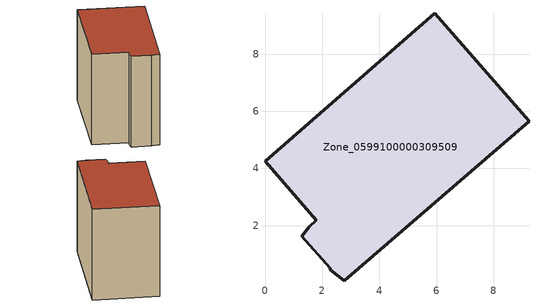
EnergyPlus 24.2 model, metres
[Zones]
Zone_0599100000309509
 floor ground (C_G): 5.94,9.42 9.23,5.64 2.77,0.07 2.29,0.46 2.29,0.52 1.29,1.62 1.56,1.96 1.8,2.18 0,4.25 z0
 wall outside (C_F): 9.23,5.64 5.94,9.42 0,4.25 1.8,2.18 1.56,1.96 1.29,1.62 2.29,0.52 2.29,0.46 2.77,0.07 9.23,5.64 z0:7.31
 roof outside (C_R): 2.29,0.46 2.77,0.07 9.23,5.64 5.94,9.42 0,4.25 1.8,2.18 1.56,1.96 1.29,1.62 2.29,0.52 z7.31
[BUILDING]
Pand.0599100000309509: North Axis=0; Terrain=City; Loads Convergence Tolerance Value=0.04; Temperature Convergence Tolerance Value=0.4; Solar Distribution=FullExterior; Maximum Number of Warmup Days=25; Minimum Number of Warmup Days=1
[Site:Location]
Rotterdam.The.Hague.AP_ZH_NLD Design_Conditions: Latitude=51.96; Longitude=4.45; Time Zone=1; Elevation=-4.5
[SITE:GROUNDTEMPERATURE:BUILDINGSURFACE]
18, 18, 18, 18, 18, 18, 18, 18, 18, 18, 18, 18
[MATERIAL] Thermal Absorptance=0.9; Solar Absorptance=0.7; Visible Absorptance=0.7
Name | Roughness | Thickness | Conductivity | Density | Specific Heat
G.TI.1946 | MediumSmooth | 0.15 | 1 | 540 | 1210
F.TI.1946 | Rough | 0.3 | 0.857143 | 1920 | 840
R.TI.1946 | MediumRough | 0.2 | 0.1 | 1500 | 1000
[CONSTRUCTION]
C_G: G.TI.1946
C_F: F.TI.1946
C_R: R.TI.1946
[ZONE]
Zone_0599100000309509: Type=1; Multiplier=1; Ceiling Height=Autocalculate; Volume=Autocalculate; Floor Area=autocalculate; Part of Total Floor Area=Yes
[ZONEINFILTRATION:DESIGNFLOWRATE]
Infil_Zone_0599100000309509: Zone or ZoneList or Space or SpaceList=Zone_0599100000309509; Schedule=AlwaysOn; Design Flow Rate Calculation Method=Flow/Area; Flow Rate per Floor Area=0.003; Constant Term Coefficient=1; Temperature Term Coefficient=0; Velocity Term Coefficient=0; Velocity Squared Term Coefficient=0
[HVACTEMPLATE:ZONE:IDEALLOADSAIRSYSTEM]
Zone_0599100000309509: Maximum Heating Supply Air Temperature=50; Minimum Cooling Supply Air Temperature=13; Maximum Heating Supply Air Humidity Ratio=0.0156; Minimum Cooling Supply Air Humidity Ratio=0.0077; Heating Limit=NoLimit; Cooling Limit=NoLimit; Dehumidification Control Type=ConstantSensibleHeatRatio; Cooling Sensible Heat Ratio=0.7; Dehumidification Setpoint=60; Humidification Control Type=None; Humidification Setpoint=30; Outdoor Air Method=None; Outdoor Air Flow Rate per Person=0.00944; Outdoor Air Flow Rate per Zone Floor Area=0; Outdoor Air Flow Rate per Zone=0; Demand Controlled Ventilation Type=None; Outdoor Air Economizer Type=NoEconomizer; Heat Recovery Type=None; Sensible Heat Recovery Effectiveness=0.7; Latent Heat Recovery Effectiveness=0.65
[ZONECONTROL:THERMOSTAT]
ThermostatControl_Zone_0599100000309509: Zone or ZoneList=Zone_0599100000309509; Control Type Schedule=DualSetpointControlType; Control 1=Thermostat_Zone_0599100000309509; Temperature Difference Between Cutout And Setpoint=0
[THERMOSTATSETPOINT:DUALSETPOINT]
Thermostat_Zone_0599100000309509: Heating Setpoint Temperature Schedule=HeatingSetpoint_Zone_0599100000309509; Cooling Setpoint Temperature Schedule=CoolingSetpoint_Zone_0599100000309509
[SCHEDULE:COMPACT]
HeatingSetpoint_Zone_0599100000309509: Through: 12/31, For: AllDays, Until: 24:00, 21
CoolingSetpoint_Zone_0599100000309509: Through: 12/31, For: AllDays, Until: 24:00, 24
DualSetpointControlType: Through: 12/31, For: AllDays, Until: 24:00, 4
AlwaysOn: Through: 12/31, For: AllDays, Until: 24:00, 1
